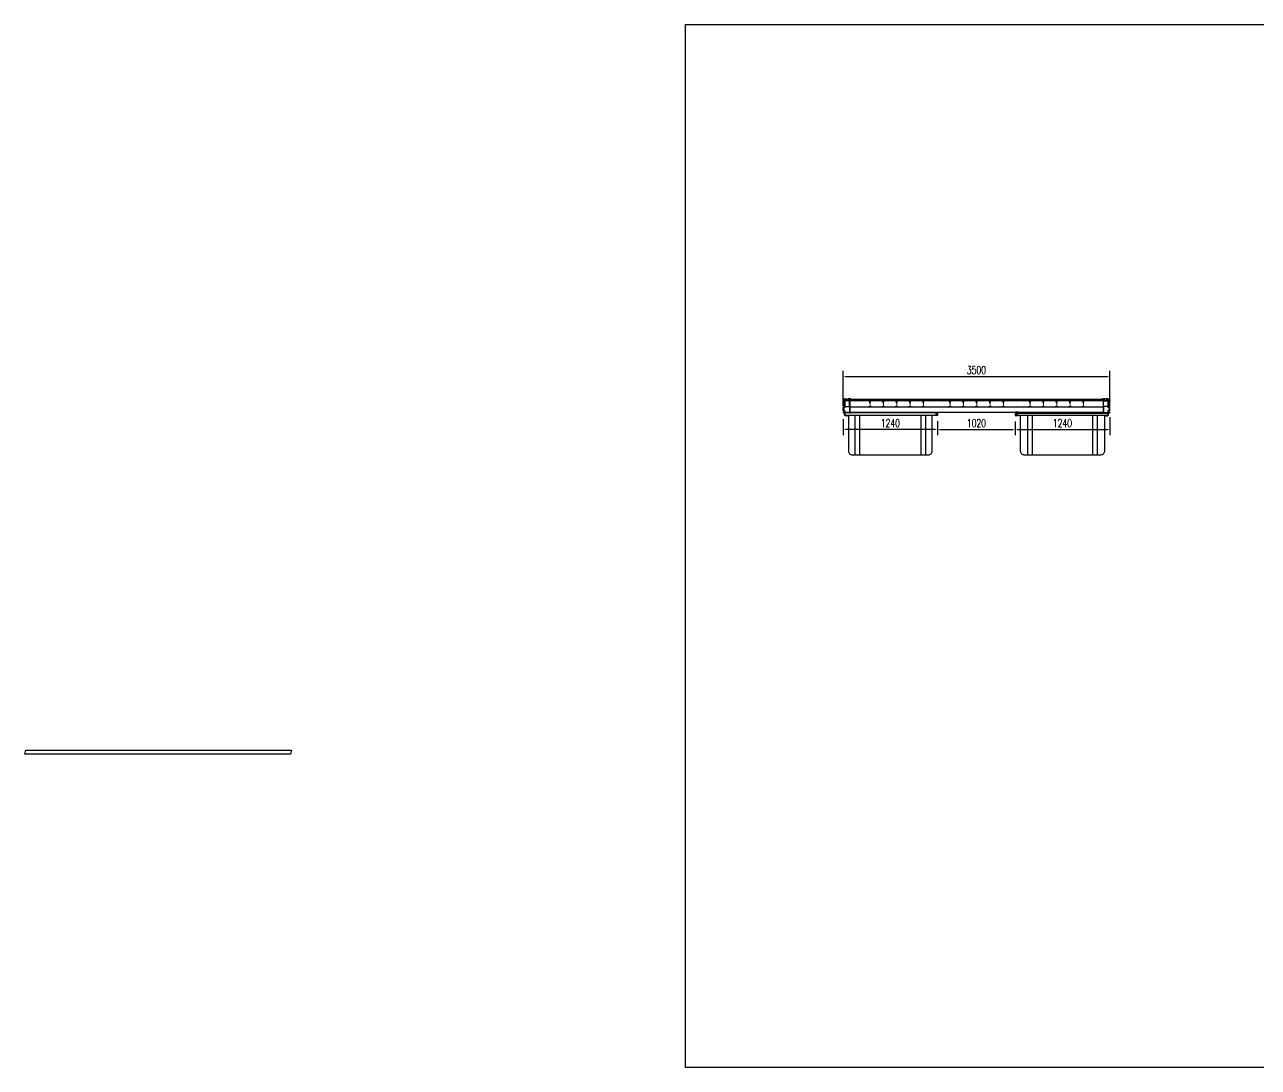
# Model space of a CAD drawing. Header units: millimetres. Extents: x 20612 to 95723, y -26499 to 156976.
# Drawn here: x 44891 to 61081, y -23990 to -10298 of the extents above; entities that cross this region are included whole.
import ezdxf

# ---------------------------------------------------------------- set-up
doc = ezdxf.new("R2010")
doc.units = ezdxf.units.MM
doc.header["$LTSCALE"] = 1000
for name, color, linetype in [('W-STEEL_FRAME钢架', 3, 'Continuous'), ('W-WOOD_FLOOR木地板', 30, 'Continuous'), ('结构', 1, 'Continuous'), ('铝横梁', 220, 'Continuous')]:
    doc.layers.add(name, color=color, linetype=linetype)
doc.layers.add('铝龙骨', color=7, linetype='Continuous', lineweight=9)
doc.styles.add('STANDARD_T3', font='simplex.shx', dxfattribs={"width": 0.7, "bigfont": 'hztxt.shx'})
doc.dimstyles.new('W&&30', dxfattribs={"dimtxt": 105, "dimasz": 30, "dimexe": 75, "dimexo": 90, "dimgap": 30, "dimtad": 1, "dimdec": 0, "dimzin": 0, "dimdsep": 46, "dimtxsty": 'STANDARD_T3', "dimcen": 0.09, "dimclrd": 1, "dimclre": 1, "dimclrt": 7, "dimazin": 2, "dimtfac": 1, "dimtdec": 0, "dimtix": 1, "dimtmove": 2, "dimatfit": 3, "dimfxl": 100, "dimtolj": 1, "dimtzin": 0, "dimarcsym": 0})

# ---------------------------------------------------------------- blocks, each defined once
blk = doc.blocks.new('0102')
at = {"color": 5, "lineweight": -3}
for p, q in [((-1521475, 1202749), (-1521475, 1203269)), ((-1521415, 1202749), (-1521415, 1203269)), ((-1520615, 1203269), (-1520615, 1202749)), ((-1520555, 1203269), (-1520555, 1202749))]:
    blk.add_line(p, q, dxfattribs=at)
at = {"color": 5}
blk.add_lwpolyline([(-1521615, 1203299), (-1521615, 1203269), (-1521565, 1203269), (-1520465, 1203268), (-1520415, 1203269), (-1520415, 1203299)], close=True, dxfattribs=at)
at = {"color": 5, "lineweight": -3}
blk.add_lwpolyline([(-1521565, 1203269), (-1521565, 1202799, 0.414214), (-1521515, 1202749), (-1520515, 1202749, 0.414214), (-1520465, 1202799), (-1520465, 1203269)], format="xyb", dxfattribs=at)
blk = doc.blocks.new('*D317')
at = {"layer": 'Defpoints', "color": 0, "transparency": 16777216}
for p in [(59132, -15361), (57891, -15417), (59132, -15613)]:
    blk.add_point(p, dxfattribs=at)
at = {"layer": 'W-STEEL_FRAME钢架', "color": 1, "lineweight": -2, "transparency": 16777216}
for p, q in [((57891, -15507), (57891, -15688)), ((59132, -15451), (59132, -15688)), ((57921, -15613), (59102, -15613))]:
    blk.add_line(p, q, dxfattribs=at)
at = {"layer": 'W-STEEL_FRAME钢架', "color": 1, "transparency": 16777216}
for points in [[(57921, -15608), (57921, -15618), (57891, -15613)], [(59102, -15608), (59102, -15618), (59132, -15613)]]:
    blk.add_solid(points, dxfattribs=at)
at = {"layer": 'W-STEEL_FRAME钢架', "color": 7, "transparency": 16777216, "insert": (58511, -15531), "char_height": 105, "attachment_point": 5, "style": 'STANDARD_T3'}
blk.add_mtext('\\A1;1240', dxfattribs=at)
blk = doc.blocks.new('*D318')
at = {"layer": 'Defpoints', "color": 0, "transparency": 16777216}
for p in [(55632, -15390), (56872, -15414), (55632, -15613)]:
    blk.add_point(p, dxfattribs=at)
at = {"layer": 'W-STEEL_FRAME钢架', "color": 1, "lineweight": -2, "transparency": 16777216}
for p, q in [((55632, -15480), (55632, -15688)), ((56872, -15504), (56872, -15688)), ((56842, -15613), (55662, -15613))]:
    blk.add_line(p, q, dxfattribs=at)
at = {"layer": 'W-STEEL_FRAME钢架', "color": 1, "transparency": 16777216}
for points in [[(55662, -15608), (55662, -15618), (55632, -15613)], [(56842, -15608), (56842, -15618), (56872, -15613)]]:
    blk.add_solid(points, dxfattribs=at)
at = {"layer": 'W-STEEL_FRAME钢架', "color": 7, "transparency": 16777216, "insert": (56252, -15531), "char_height": 105, "attachment_point": 5, "style": 'STANDARD_T3'}
blk.add_mtext('\\A1;1240', dxfattribs=at)
blk = doc.blocks.new('*D319')
at = {"layer": 'Defpoints', "color": 0, "transparency": 16777216}
for p in [(59132, -14917), (55632, -15394), (59132, -15403)]:
    blk.add_point(p, dxfattribs=at)
at = {"layer": 'W-STEEL_FRAME钢架', "color": 1, "lineweight": -2, "transparency": 16777216}
for p, q in [((55632, -15304), (55632, -14842)), ((59132, -15313), (59132, -14842)), ((55662, -14917), (59102, -14917))]:
    blk.add_line(p, q, dxfattribs=at)
at = {"layer": 'W-STEEL_FRAME钢架', "color": 1, "transparency": 16777216}
for points in [[(55662, -14912), (55662, -14922), (55632, -14917)], [(59102, -14912), (59102, -14922), (59132, -14917)]]:
    blk.add_solid(points, dxfattribs=at)
at = {"layer": 'W-STEEL_FRAME钢架', "color": 7, "transparency": 16777216, "insert": (57382, -14834), "char_height": 105, "attachment_point": 5, "style": 'STANDARD_T3'}
blk.add_mtext('\\A1;3500', dxfattribs=at)
blk = doc.blocks.new('*D320')
at = {"layer": 'Defpoints', "color": 0, "transparency": 16777216}
for p in [(56872, -15431), (57891, -15431), (57891, -15613)]:
    blk.add_point(p, dxfattribs=at)
at = {"layer": 'W-STEEL_FRAME钢架', "color": 1, "lineweight": -2, "transparency": 16777216}
for p, q in [((56872, -15521), (56872, -15688)), ((57891, -15521), (57891, -15688)), ((56902, -15613), (57861, -15613))]:
    blk.add_line(p, q, dxfattribs=at)
at = {"layer": 'W-STEEL_FRAME钢架', "color": 1, "transparency": 16777216}
for points in [[(56902, -15608), (56902, -15618), (56872, -15613)], [(57861, -15608), (57861, -15618), (57891, -15613)]]:
    blk.add_solid(points, dxfattribs=at)
at = {"layer": 'W-STEEL_FRAME钢架', "color": 7, "transparency": 16777216, "insert": (57382, -15531), "char_height": 105, "attachment_point": 5, "style": 'STANDARD_T3'}
blk.add_mtext('\\A1;1020', dxfattribs=at)
blk = doc.blocks.new('$matou$00000085')
at = {"color": 0, "lineweight": 5}
for p, q in [((-17, 36, 0), (-17, 37, 0)), ((-4, 34, 0), (-4, 35, 0)), ((-1, 13, 0), (-3, 13, 0))]:
    blk.add_line(p, q, dxfattribs=at)
at = {"color": 0, "lineweight": 0, "ltscale": 0.5}
blk.add_arc((-2, 17, 0), 4.07, 274.7282, 349.8472, dxfattribs=at)
at = {"layer": '结构', "color": 0, "linetype": 'ByBlock', "lineweight": 0, "ltscale": 0.5}
for p, q in [((-7, 38, 0), (-16, 38, 0)), ((-16, 35, 0), (-8, 35, 0)), ((-7, -34, 0), (-7, 34, 0)), ((-5, 33, 0), (-4, 34, 0)), ((-4, 33, 0), (-5, 33, 0)), ((-5, 31, 0), (-4, 32, 0)), ((-4, 31, 0), (-5, 31, 0)), ((-5, 31, 0), (-4, 31, 0)), ((-4, 31, 0), (-5, 31, 0)), ((-5, 29, 0), (-4, 29, 0)), ((-4, 29, 0), (-5, 29, 0)), ((-5, 27, 0), (-4, 27, 0)), ((-4, 27, 0), (-5, 27, 0)), ((-4, 26, 0), (-5, 25, 0)), ((-5, 25, 0), (-4, 25, 0)), ((-5, 24, 0), (-4, 23, 0)), ((-4, 24, 0), (-5, 24, 0)), ((-5, 22, 0), (-4, 22, 0)), ((-4, 22, 0), (-5, 22, 0)), ((-5, 20, 0), (-4, 20, 0)), ((-4, 20, 0), (-5, 20, 0)), ((-4, 32, 0), (-4, 33, 0)), ((-4, 31, 0), (-4, 29, 0)), ((-4, 31, 0), (-4, 31, 0)), ((-4, 29, 0), (-4, 27, 0)), ((-4, 27, 0), (-4, 26, 0)), ((-4, 25, 0), (-4, 24, 0)), ((-4, 23, 0), (-4, 22, 0)), ((-4, 22, 0), (-4, 20, 0)), ((-4, 20, 0), (-4, 19, 0)), ((-4, -34, 0), (-4, 12, 0)), ((-1, 34, 0), (-1, 35, 0)), ((0, 33, 0), (-1, 34, 0)), ((-1, 33, 0), (0, 33, 0)), ((-1, 32, 0), (-1, 33, 0)), ((0, 31, 0), (-1, 32, 0)), ((-1, 31, 0), (0, 31, 0)), ((-1, 30, 0), (-1, 31, 0)), ((0, 30, 0), (-1, 30, 0)), ((-1, 29, 0), (0, 30, 0)), ((-1, 28, 0), (-1, 29, 0)), ((0, 28, 0), (-1, 28, 0)), ((-1, 28, 0), (0, 28, 0)), ((-1, 26, 0), (-1, 28, 0)), ((0, 26, 0), (-1, 26, 0)), ((-1, 26, 0), (0, 26, 0)), ((-1, 25, 0), (-1, 26, 0)), ((0, 24, 0), (-1, 25, 0)), ((-1, 24, 0), (0, 24, 0)), ((-1, 23, 0), (-1, 24, 0)), ((0, 22, 0), (-1, 23, 0)), ((-1, 22, 0), (0, 22, 0)), ((-1, 22, 0), (-1, 22, 0)), ((-1, 21, 0), (-1, 22, 0)), ((0, 21, 0), (-1, 21, 0)), ((-1, 20, 0), (0, 21, 0)), ((-1, 19, 0), (-1, 20, 0)), ((2, 38, 0), (16, 38, 0)), ((3, 34, 0), (3, 17, 0)), ((16, 35, 0), (4, 35, 0)), ((17, 37, 0), (17, 36, 0)), ((-17, -35, 0), (-8, -35, 0)), ((-17, -38, 0), (-17, -36, 0)), ((17, -38, 0), (-17, -38, 0)), ((-3, -35, 0), (17, -35, 0)), ((17, -36, 0), (17, -38, 0))]:
    blk.add_line(p, q, dxfattribs=at)
for centre, radius, start, end in [((-16, 37, 0), 1, 90, 180), ((-16, 36, 0), 1, 180, 270), ((-8, 34, 0), 1, 0, 90), ((-7, 35, 0), 3, 0, 90.0017), ((-2, 19, 0), 1.75, 180, 0), ((-3, 12, 0), 1, 90, 180), ((2, 35, 0), 3, 89.9983, 180), ((4, 34, 0), 1, 90, 180), ((16, 37, 0), 1, 0, 90), ((16, 36, 0), 1, 270, 360), ((-17, -36, 0), 0.5, 90, 180), ((-17, -38, 0), 0.5, 180, 270), ((-8, -34, 0), 1, 270, 0), ((-3, -34, 0), 1, 180, 270), ((17, -36, 0), 0.5, 0, 90), ((17, -38, 0), 0.5, 270, 0)]:
    blk.add_arc(centre, radius, start, end, dxfattribs=at)

msp = doc.modelspace()

# ---------------------------------------------------------------- hatches: boundary and pattern name
at = {"layer": 'W-WOOD_FLOOR木地板'}
h = msp.add_hatch(dxfattribs=at)
h.set_pattern_fill('木纹01', color=256, scale=50)
h.set_pattern_definition([(360, (-293508.36, 159622.57), (200, 200), [10, -190]), (360, (-293648.36, 159642.57), (200, 200), [20, -180]), (360, (-293518.36, 159652.57), (200, 200), [10, -190]), (360, (-293638.36, 159672.57), (200, 200), [10, -190]), (360, (-293518.36, 159682.57), (200, 200), [10, -190]), (360, (-293628.36, 159692.57), (200, 200), [10, -190]), (360, (-293518.36, 159702.57), (200, 200), [10, -190]), (360, (-293628.36, 159722.57), (200, 200), [10, -110, 10, -70]), (360, (-293628.36, 159742.57), (200, 200), [20, -100, 10, -70]), (360, (-293638.36, 159772.57), (200, 200), [10, -30, 10, -80, 10, -60]), (360, (-293648.36, 159792.57), (200, 200), [10, -40, 20, -130]), (360, (-293518.36, 159802.57), (200, 200), [10, -190]), (360, (-293648.36, 159812.57), (200, 200), [10, -50, 10, -130]), (45, (-293668.36, 159622.57), (5e-14, 200), [28.2842, -254.55851]), (45, (-293498.36, 159622.57), (5e-14, 200), [56.56854, -226.27417]), (45, (-293498.36, 159722.57), (5e-14, 200), [14.142, -268.70071]), (45, (-293668.36, 159742.57), (5e-14, 200), [42.4264, -240.41631]), (45, (-293498.36, 159742.57), (5e-14, 200), [70.71068, -212.13203]), (45, (-293498.36, 159772.57), (5e-14, 200), [42.4264, -240.41631]), (315, (-293538.36, 159792.57), (200, -9e-14), [14.142, -268.70071]), (315, (-293608.36, 159632.57), (200, -9e-14), [28.2842, -254.55851]), (315, (-293598.36, 159712.57), (200, -9e-14), [28.2842, -254.55851]), (315, (-293538.36, 159672.57), (200, -9e-14), [28.2842, -254.55851]), (315, (-293548.36, 159752.57), (200, -9e-14), [28.2842, -254.55851]), (315, (-293538.36, 159772.57), (200, -9e-14), [42.4264, -240.41631]), (315, (-293588.36, 159652.57), (200, -9e-14), [42.4264, -240.41631]), (315, (-293558.36, 159662.57), (200, -9e-14), [42.4264, -240.41631]), (315, (-293588.36, 159732.57), (200, -9e-14), [42.4264, -240.41631]), (315, (-293568.36, 159742.57), (200, -9e-14), [42.4264, -240.41631]), (26.56505, (-293658.36, 159662.57), (200, 8e-08), [22.36068, -424.85292]), (26.56505, (-293508.36, 159652.57), (200, 8e-08), [89.44272, -357.77088]), (26.56505, (-293508.36, 159682.57), (200, 8e-08), [89.44272, -357.77088]), (26.56505, (-293508.36, 159702.57), (200, 8e-08), [89.4428, -134, 44.722, -179.048795]), (26.56505, (-293488.36, 159732.57), (200, 8e-08), [22.36068, -424.85292]), (26.56505, (-293668.36, 159802.57), (200, 8e-08), [22.36068, -424.85292]), (26.56505, (-293508.36, 159802.57), (200, 8e-08), [44.72136, -402.49224]), (333.43495, (-293558.36, 159622.57), (200, -8e-08), [44.72136, -402.49224]), (333.43495, (-293628.36, 159672.57), (200, -8e-08), [44.72136, -402.49224]), (333.43495, (-293628.36, 159642.57), (200, -8e-08), [22.36068, -424.85224]), (333.43495, (-293618.36, 159692.57), (200, -8e-08), [67.08204, -380.13156]), (333.43495, (-293578.36, 159692.57), (200, -8e-08), [44.72136, -402.49224]), (333.43495, (-293558.36, 159702.57), (200, -8e-08), [44.72136, -402.49224]), (333.43495, (-293618.36, 159722.57), (200, -8e-08), [22.36068, -424.85224]), (333.43495, (-293608.36, 159742.57), (200, -8e-08), [22.36068, -424.85224]), (333.43495, (-293528.36, 159782.57), (200, -8e-08), [22.36068, -424.85224]), (333.43495, (-293538.36, 159712.57), (200, -8e-08), [22.36068, -424.85224]), (333.43495, (-293628.36, 159772.57), (200, -8e-08), [67.08204, -380.13156]), (333.43495, (-293638.36, 159792.57), (200, -8e-08), [44.72136, -402.49224]), (333.43495, (-293528.36, 159732.57), (200, -8e-08), [22.36, -201.24, 22.36, -201.253595]), (333.43495, (-293588.36, 159772.57), (200, -8e-08), [44.72136, -402.49224]), (333.43495, (-293578.36, 159792.57), (200, -8e-08), [44.72136, -402.49224]), (333.43495, (-293638.36, 159812.57), (200, -8e-08), [44.72136, -402.49224]), (333.43495, (-293578.36, 159812.57), (200, -8e-08), [44.72136, -402.49224])])
h.paths.add_polyline_path([(55708.78, -15214.16), (55708.78, -15238.16), (58052.44, -15238.16), (58052.44, -15214.16)])

# ---------------------------------------------------------------- linework, layer by layer
at = {"color": 3, "lineweight": -3}
for p, q in [((55667.12, -15210.07), (55667.42, -15209.61)), ((55668.54, -15209.61), (55668.84, -15210.07)), ((55669.13, -15210.07), (55669.43, -15209.61)), ((55671.13, -15210.07), (55671.43, -15209.61)), ((55671.58, -15209.55), (55676.71, -15209.55)), ((55671.58, -15209.55), (55673.41, -15209.55)), ((55682.23, -15212.06), (55682.23, -15216.38)), ((55696.29, -15216.38), (55696.29, -15212.06)), ((55701.81, -15209.55), (55706.94, -15209.55)), ((55715.41, -15210.07), (55715.11, -15209.61)), ((55717.42, -15210.07), (55717.12, -15209.61)), ((55718.01, -15209.61), (55717.71, -15210.07)), ((55719.43, -15210.07), (55719.13, -15209.61)), ((55722.16, -15209.55), (55724.54, -15209.55)), ((59040.9, -15209.55), (59038.52, -15209.55)), ((59043.63, -15210.07), (59043.93, -15209.61)), ((59045.06, -15209.61), (59045.36, -15210.07)), ((59045.64, -15210.07), (59045.94, -15209.61)), ((59047.65, -15210.07), (59047.95, -15209.61)), ((59061.26, -15209.55), (59056.12, -15209.55)), ((59066.78, -15216.38), (59066.78, -15212.06)), ((59080.83, -15212.06), (59080.83, -15216.38)), ((59091.49, -15209.55), (59086.35, -15209.55)), ((59091.49, -15209.55), (59089.65, -15209.55)), ((59091.93, -15210.07), (59091.63, -15209.61)), ((59093.94, -15210.07), (59093.64, -15209.61)), ((59094.52, -15209.61), (59094.22, -15210.07)), ((59095.95, -15210.07), (59095.64, -15209.61)), ((55631.53, -15342.24), (55631.53, -15323.41)), ((55650.61, -15276.73), (55650.61, -15233.65)), ((55656.13, -15234.63), (55668.67, -15234.65)), ((55718.87, -15239.17), (55718.87, -15276.73)), ((55718.87, -15343.41), (55718.87, -15392.77)), ((59044.19, -15239.17), (59044.19, -15276.73)), ((59044.19, -15343.41), (59044.19, -15392.77)), ((59106.94, -15234.63), (59094.39, -15234.65)), ((59112.46, -15276.73), (59112.46, -15233.65)), ((59131.53, -15342.24), (59131.53, -15323.41))]:
    msp.add_line(p, q, dxfattribs=at)
at = {"color": 0}
msp.add_line((55682.23, -15214.22), (55696.29, -15214.22), dxfattribs=at)
at = {"color": 1, "lineweight": -3}
for p, q in [((55718.87, -15314.77), (59044.19, -15314.77)), ((55718.87, -15388.28), (59044.19, -15388.28))]:
    msp.add_line(p, q, dxfattribs=at)
msp.add_lwpolyline([(53562.02, -10297.6), (72922.54, -10297.6), (72922.54, -23990.17), (53562.02, -23990.17)], close=True)
at = {"color": 3, "lineweight": -3}
for points in [[(55651.61, -15209.55, 0.41421356), (55631.53, -15229.63), (55631.53, -15231.22)], [(55651.61, -15213.57), (55651.61, -15213.57), (55667.67, -15213.57, -0.41421356), (55670.68, -15216.58), (55670.68, -15232.64, -0.41451836), (55668.67, -15234.65)], [(55656.35, -15209.55, -0.19891236), (55656.49, -15209.61), (55656.79, -15210.07)], [(55657.08, -15210.07), (55657.38, -15209.61, -0.19891236), (55657.52, -15209.55), (55658.36, -15209.55, -0.19891236), (55658.5, -15209.61), (55658.8, -15210.07)], [(55659.09, -15210.07), (55659.39, -15209.61, -0.19891236), (55659.53, -15209.55), (55660.37, -15209.55, -0.19891236), (55660.51, -15209.61), (55660.81, -15210.07)], [(55661.09, -15210.07), (55661.39, -15209.61, -0.19891236), (55661.54, -15209.55), (55662.37, -15209.55, -0.19891236), (55662.52, -15209.61), (55662.82, -15210.07)], [(55663.1, -15210.07), (55663.4, -15209.61, -0.19891236), (55663.54, -15209.55), (55664.38, -15209.55, -0.19891236), (55664.52, -15209.61), (55664.83, -15210.07)], [(55665.11, -15210.07), (55665.41, -15209.61, -0.19891236), (55665.55, -15209.55), (55666.39, -15209.55, -0.19891236), (55666.53, -15209.61), (55666.83, -15210.07)], [(55667.42, -15209.61, -0.19891236), (55667.56, -15209.55), (55668.4, -15209.55)], [(55669.57, -15209.55), (55670.41, -15209.55, -0.19891236), (55670.55, -15209.61), (55670.85, -15210.07)], [(55688.67, -15234.65), (55675.2, -15234.65, -0.41421356), (55674.2, -15233.65), (55674.2, -15217.58, -0.41421356), (55675.2, -15216.58), (55682.03, -15216.58)], [(55689.84, -15234.65), (55703.31, -15234.65, 0.41421356), (55704.32, -15233.65), (55704.32, -15217.58, 0.41421356), (55703.31, -15216.58), (55696.49, -15216.58)], [(55707.38, -15210.07), (55707.08, -15209.61, 0.19891236), (55706.94, -15209.55), (55705.11, -15209.55)], [(55709.39, -15210.07), (55709.09, -15209.61, 0.19891236), (55708.95, -15209.55), (55708.11, -15209.55, 0.19891236), (55707.97, -15209.61), (55707.67, -15210.07)], [(55718.87, -15239.17, 0.41421356), (55717.87, -15238.16), (55708.83, -15238.16, -0.41421356), (55707.83, -15237.16), (55707.83, -15213.57, -0.41421356), (55708.83, -15212.56)], [(55731.92, -15212.06), (55731.92, -15212.36, -0.41421356), (55731.72, -15212.56), (55708.83, -15212.56)], [(55711.4, -15210.07), (55711.1, -15209.61, 0.19891236), (55710.95, -15209.55), (55710.12, -15209.55, 0.19891236), (55709.98, -15209.61), (55709.67, -15210.07)], [(55713.41, -15210.07), (55713.1, -15209.61, 0.19891236), (55712.96, -15209.55), (55712.12, -15209.55, 0.19891236), (55711.98, -15209.61), (55711.68, -15210.07)], [(55714.97, -15209.55), (55714.13, -15209.55, 0.19891236), (55713.99, -15209.61), (55713.69, -15210.07)], [(55716.98, -15209.55), (55716.14, -15209.55, 0.19891236), (55716, -15209.61), (55715.7, -15210.07)], [(55718.99, -15209.55), (55718.15, -15209.55, 0.19891236), (55718.01, -15209.61)], [(55721.44, -15210.07), (55721.14, -15209.61, 0.19891236), (55720.99, -15209.55), (55720.16, -15209.55, 0.19891236), (55720.01, -15209.61), (55719.71, -15210.07)], [(55722.16, -15209.55, 0.19891236), (55722.02, -15209.61), (55721.72, -15210.07)], [(59031.14, -15212.06), (59031.14, -15212.36, 0.41421356), (59031.34, -15212.56), (59054.23, -15212.56)], [(59040.9, -15209.55, -0.19891236), (59041.04, -15209.61), (59041.34, -15210.07)], [(59041.63, -15210.07), (59041.93, -15209.61, -0.19891236), (59042.07, -15209.55), (59042.91, -15209.55, -0.19891236), (59043.05, -15209.61), (59043.35, -15210.07)], [(59044.08, -15209.55), (59044.91, -15209.55, -0.19891236), (59045.06, -15209.61)], [(59044.19, -15239.17, -0.41421356), (59045.19, -15238.16), (59054.23, -15238.16, 0.41421356), (59055.23, -15237.16), (59055.23, -15213.57, 0.41421356), (59054.23, -15212.56)], [(59046.08, -15209.55), (59046.92, -15209.55, -0.19891236), (59047.06, -15209.61), (59047.36, -15210.07)], [(59048.09, -15209.55), (59048.93, -15209.55, -0.19891236), (59049.07, -15209.61), (59049.37, -15210.07)], [(59049.66, -15210.07), (59049.96, -15209.61, -0.19891236), (59050.1, -15209.55), (59050.94, -15209.55, -0.19891236), (59051.08, -15209.61), (59051.38, -15210.07)], [(59051.66, -15210.07), (59051.97, -15209.61, -0.19891236), (59052.11, -15209.55), (59052.95, -15209.55, -0.19891236), (59053.09, -15209.61), (59053.39, -15210.07)], [(59053.67, -15210.07), (59053.97, -15209.61, -0.19891236), (59054.12, -15209.55), (59054.95, -15209.55, -0.19891236), (59055.1, -15209.61), (59055.4, -15210.07)], [(59055.68, -15210.07), (59055.98, -15209.61, -0.19891236), (59056.12, -15209.55), (59057.96, -15209.55)], [(59073.22, -15234.65), (59059.75, -15234.65, -0.41421356), (59058.75, -15233.65), (59058.75, -15217.58, -0.41421356), (59059.75, -15216.58), (59066.58, -15216.58)], [(59074.39, -15234.65), (59087.86, -15234.65, 0.41421356), (59088.86, -15233.65), (59088.86, -15217.58, 0.41421356), (59087.86, -15216.58), (59081.03, -15216.58)], [(59093.49, -15209.55), (59092.66, -15209.55, 0.19891236), (59092.51, -15209.61), (59092.21, -15210.07)], [(59111.45, -15213.57), (59111.45, -15213.57), (59095.39, -15213.57, 0.41421356), (59092.38, -15216.58), (59092.38, -15232.64, 0.41451836), (59094.39, -15234.65)], [(59095.64, -15209.61, 0.19891236), (59095.5, -15209.55), (59094.66, -15209.55)], [(59097.95, -15210.07), (59097.65, -15209.61, 0.19891236), (59097.51, -15209.55), (59096.67, -15209.55, 0.19891236), (59096.53, -15209.61), (59096.23, -15210.07)], [(59099.96, -15210.07), (59099.66, -15209.61, 0.19891236), (59099.52, -15209.55), (59098.68, -15209.55, 0.19891236), (59098.54, -15209.61), (59098.24, -15210.07)], [(59101.97, -15210.07), (59101.67, -15209.61, 0.19891236), (59101.53, -15209.55), (59100.69, -15209.55, 0.19891236), (59100.55, -15209.61), (59100.24, -15210.07)], [(59103.98, -15210.07), (59103.68, -15209.61, 0.19891236), (59103.53, -15209.55), (59102.7, -15209.55, 0.19891236), (59102.55, -15209.61), (59102.25, -15210.07)], [(59105.98, -15210.07), (59105.68, -15209.61, 0.19891236), (59105.54, -15209.55), (59104.7, -15209.55, 0.19891236), (59104.56, -15209.61), (59104.26, -15210.07)], [(59106.71, -15209.55, 0.19891236), (59106.57, -15209.61), (59106.27, -15210.07)], [(59111.45, -15209.55, -0.41421356), (59131.53, -15229.63), (59131.53, -15231.22)], [(55631.53, -15342.24, 0.19891237), (55631.59, -15342.38), (55631.89, -15342.68, -0.41421356), (55631.89, -15342.97), (55631.59, -15343.27, 0.19891237), (55631.53, -15343.41)], [(55631.53, -15368.17, 0.41421356), (55634.04, -15370.68), (55635.35, -15370.68, 0.41421356), (55635.55, -15370.48)], [(55635.55, -15370.48), (55635.55, -15363.66, -0.41421356), (55636.55, -15362.65), (55649.6, -15362.65, -0.41421356), (55650.6, -15363.66), (55650.6, -15377.13, 0.19891237), (55650.66, -15377.27), (55650.96, -15377.57, -0.41421356), (55650.96, -15377.85), (55650.66, -15378.15, 0.19891237), (55650.6, -15378.3), (55650.6, -15391.77, -0.41421356), (55649.6, -15392.77), (55636.55, -15392.77, -0.41421356), (55635.55, -15391.77), (55635.55, -15384.94)], [(55635.58, -15228.58), (55635.58, -15228.58), (55652.11, -15228.58, -0.41421356), (55654.12, -15230.59), (55654.12, -15232.63, 0.41390883), (55656.13, -15234.63)], [(55638.18, -15313.96, -0.40353532), (55639.35, -15314.79), (55640.69, -15322.17, 0.36248853), (55641.68, -15323), (55648.6, -15323, 0.41421356), (55650.61, -15320.99), (55650.61, -15277.9)], [(55648.6, -15231.64), (55641.68, -15231.64, 0.36248853), (55640.69, -15232.46), (55639.35, -15239.85)], [(55650.61, -15276.73, 0.19891237), (55650.66, -15276.87), (55650.97, -15277.17, -0.41421356), (55650.97, -15277.46), (55650.66, -15277.76, 0.19891237), (55650.61, -15277.9)], [(55689.84, -15234.65, 0.19891237), (55689.7, -15234.71), (55689.4, -15235.01, -0.41421356), (55689.12, -15235.01), (55688.81, -15234.71, 0.19891237), (55688.67, -15234.65)], [(55718.87, -15314.77), (55718.87, -15392.77, 2.41421356), (55719.38, -15393.27), (55730.92, -15393.27, -0.41421356), (55731.92, -15394.28), (55731.92, -15395.28, -0.41421356), (55730.92, -15396.28)], [(55718.81, -15276.87), (55718.51, -15277.17, 0.41421356), (55718.51, -15277.46), (55718.81, -15277.76, -0.19891237), (55718.87, -15277.9), (55718.87, -15277.9), (55718.87, -15342.24)], [(55718.81, -15342.38), (55718.51, -15342.68, 0.41421356), (55718.51, -15342.97), (55718.81, -15343.27)], [(59044.19, -15314.77), (59044.19, -15392.77, -2.41421356), (59043.69, -15393.27), (59032.14, -15393.27, 0.41421356), (59031.14, -15394.28), (59031.14, -15395.28, 0.41421356), (59032.14, -15396.28)], [(59044.25, -15276.87), (59044.55, -15277.17, -0.41421356), (59044.55, -15277.46), (59044.25, -15277.76, 0.19891237), (59044.19, -15277.9), (59044.19, -15277.9), (59044.19, -15342.24)], [(59044.25, -15342.38), (59044.55, -15342.68, -0.41421356), (59044.55, -15342.97), (59044.25, -15343.27)], [(59073.22, -15234.65, -0.19891237), (59073.36, -15234.71), (59073.66, -15235.01, 0.41421356), (59073.95, -15235.01), (59074.25, -15234.71, -0.19891237), (59074.39, -15234.65)], [(59127.48, -15228.58), (59127.48, -15228.58), (59110.95, -15228.58, 0.41421356), (59108.94, -15230.59), (59108.94, -15232.63, -0.41390883), (59106.94, -15234.63)], [(59112.46, -15276.73, -0.19891237), (59112.4, -15276.87), (59112.1, -15277.17, 0.41421356), (59112.1, -15277.46), (59112.4, -15277.76, -0.19891237), (59112.46, -15277.9)], [(59127.52, -15370.48), (59127.52, -15363.66, 0.41421356), (59126.51, -15362.65), (59113.46, -15362.65, 0.41421356), (59112.46, -15363.66), (59112.46, -15377.13, -0.19891237), (59112.4, -15377.27), (59112.1, -15377.57, 0.41421356), (59112.1, -15377.85), (59112.4, -15378.15, -0.19891237), (59112.46, -15378.3), (59112.46, -15391.77, 0.41421356), (59113.46, -15392.77), (59126.51, -15392.77, 0.41421356), (59127.52, -15391.77), (59127.52, -15384.94)], [(59124.88, -15313.96, 0.40353532), (59123.72, -15314.79), (59122.37, -15322.17, -0.36248853), (59121.39, -15323), (59114.46, -15323, -0.41421356), (59112.46, -15320.99), (59112.46, -15277.9)], [(59114.46, -15231.64), (59121.39, -15231.64, -0.36248853), (59122.37, -15232.46), (59123.72, -15239.85)], [(59131.53, -15368.17, -0.41421356), (59129.02, -15370.68), (59127.72, -15370.68, -0.41421356), (59127.52, -15370.48)], [(59131.53, -15342.24, -0.19891237), (59131.47, -15342.38), (59131.17, -15342.68, 0.41421356), (59131.17, -15342.97), (59131.47, -15343.27, -0.19891237), (59131.53, -15343.41)], [(55631.53, -15390.26), (55631.53, -15394.28, 0.41421356), (55633.54, -15396.28)], [(55662.65, -15432.42, -0.41421356), (55650.6, -15420.38), (55650.6, -15398.29, 0.41421356), (55648.59, -15396.28), (55633.54, -15396.28)], [(55635.55, -15384.94, 0.41421356), (55635.35, -15384.74), (55634.04, -15384.74)], [(55730.92, -15396.28), (55655.62, -15396.28, 0.41421356), (55653.61, -15398.29), (55653.61, -15420.38, 0.41421356), (55662.65, -15429.41)], [(55679.27, -15432.37), (55679.57, -15432.06, -0.41421356), (55679.86, -15432.06), (55680.16, -15432.37, 0.19891237), (55680.3, -15432.42), (55688.75, -15432.42, 0.41421356), (55689.76, -15431.42), (55689.76, -15430.42, 0.41421356), (55688.75, -15429.41), (55662.65, -15429.41)], [(55679.27, -15432.37, -0.19891237), (55679.13, -15432.42), (55662.65, -15432.42)], [(59032.14, -15396.28), (59107.44, -15396.28, -0.41421356), (59109.45, -15398.29), (59109.45, -15420.38, -0.41421356), (59100.41, -15429.41)], [(59083.79, -15432.37), (59083.49, -15432.06, 0.41421356), (59083.21, -15432.06), (59082.91, -15432.37, -0.19891237), (59082.76, -15432.42), (59074.31, -15432.42, -0.41421356), (59073.31, -15431.42), (59073.31, -15430.42, -0.41421356), (59074.31, -15429.41), (59100.41, -15429.41)], [(59083.79, -15432.37, 0.19891237), (59083.93, -15432.42), (59100.41, -15432.42)], [(59100.41, -15432.42, 0.41421356), (59112.46, -15420.38), (59112.46, -15398.29, -0.41421356), (59114.47, -15396.28), (59129.52, -15396.28)], [(59127.52, -15384.94, -0.41421356), (59127.72, -15384.74), (59129.02, -15384.74)], [(59131.53, -15390.26), (59131.53, -15394.28, -0.41421356), (59129.52, -15396.28)]]:
    msp.add_lwpolyline(points, format="xyb", dxfattribs=at)
for points in [[(55651.61, -15209.55), (55656.35, -15209.55), (55653.98, -15209.55)], [(59111.45, -15209.55), (59106.71, -15209.55), (59109.09, -15209.55)], [(55631.53, -15368.17), (55631.53, -15357.72), (55631.53, -15343.41)], [(59131.53, -15368.17), (59131.53, -15357.72), (59131.53, -15343.41)]]:
    msp.add_lwpolyline(points, dxfattribs=at)
for points in [[(55715.36, -15389.76, -0.41421356), (55712.35, -15392.77), (55657.13, -15392.77, -0.41421356), (55654.12, -15389.76), (55654.12, -15362.15, 0.41421356), (55651.1, -15359.14), (55638.06, -15359.14, -0.41421356), (55635.04, -15356.13), (55635.04, -15330.53, -0.41421356), (55638.06, -15327.51), (55651.11, -15327.51, 0.41421356), (55654.12, -15324.5), (55654.12, -15314.96, -0.41421356), (55656.13, -15312.96), (55712.35, -15312.96, -0.41421356), (55715.36, -15315.97)], [(55707.33, -15241.68, -0.35639396), (55704.38, -15239.27, 0.35639396), (55702.41, -15237.66), (55657.13, -15237.66, 0.41421356), (55654.12, -15240.67), (55654.12, -15307.94, 0.41421356), (55656.13, -15309.94), (55712.35, -15309.94, 0.41421356), (55715.36, -15306.93), (55715.36, -15244.69, 0.41421356), (55712.35, -15241.68)], [(59055.73, -15241.68, 0.35639396), (59058.68, -15239.27, -0.35639396), (59060.65, -15237.66), (59105.93, -15237.66, -0.41421356), (59108.94, -15240.67), (59108.94, -15307.94, -0.41421356), (59106.93, -15309.94), (59050.71, -15309.94, -0.41421356), (59047.7, -15306.93), (59047.7, -15244.69, -0.41421356), (59050.71, -15241.68)], [(59047.7, -15389.76, 0.41421356), (59050.71, -15392.77), (59105.93, -15392.77, 0.41421356), (59108.95, -15389.76), (59108.95, -15362.15, -0.41421356), (59111.96, -15359.14), (59125.01, -15359.14, 0.41421356), (59128.02, -15356.13), (59128.02, -15330.53, 0.41421356), (59125.01, -15327.51), (59111.95, -15327.51, -0.41421356), (59108.94, -15324.5), (59108.94, -15314.96, 0.41421356), (59106.93, -15312.96), (59050.71, -15312.96, 0.41421356), (59047.7, -15315.97)]]:
    msp.add_lwpolyline(points, format="xyb", close=True, dxfattribs=at)
at = {"color": 4}
for points in [[(56871.6, -15388.28), (56871.6, -15431.28), (56831.6, -15431.28), (56831.6, -15427.28), (56867.6, -15427.28), (56867.6, -15392.28), (56831.6, -15392.28), (56831.6, -15388.28)], [(57891.44, -15388.28), (57891.44, -15431.28), (57931.44, -15431.28), (57931.44, -15427.28), (57895.44, -15427.28), (57895.44, -15392.28), (57931.44, -15392.28), (57931.44, -15388.28)]]:
    msp.add_lwpolyline(points, close=True, dxfattribs=at)
at = {"color": 3, "lineweight": -3}
for centre, radius, start, end in [((55651.56, -15229.57), 16.01, 89.816569, 176.447209), ((55656.94, -15209.93), 0.201, 225, 315), ((55658.94, -15209.93), 0.201, 225, 315), ((55660.95, -15209.93), 0.201, 225, 315), ((55662.96, -15209.93), 0.201, 225, 315), ((55664.97, -15209.93), 0.201, 225, 315), ((55666.98, -15209.93), 0.201, 225, 315), ((55668.4, -15209.75), 0.201, 45.000001, 90), ((55668.98, -15209.93), 0.201, 225, 315), ((55669.57, -15209.75), 0.201, 90, 134.999998), ((55670.99, -15209.93), 0.201, 225, 315), ((55671.58, -15209.75), 0.201, 90, 134.999998), ((55677.03, -15216.17), 6.62, 38.304663, 92.807428), ((55682.03, -15216.38), 0.201, 270, 0.274109), ((55701.48, -15216.17), 6.62, 87.192572, 141.695337), ((55696.49, -15216.38), 0.201, 180, 270), ((55707.52, -15209.93), 0.201, 225, 315), ((55709.53, -15209.93), 0.201, 225, 315), ((55711.54, -15209.93), 0.201, 225, 315), ((55713.55, -15209.93), 0.201, 225, 315), ((55714.97, -15209.75), 0.201, 45.000002, 90), ((55715.56, -15209.93), 0.201, 225, 315), ((55716.98, -15209.75), 0.201, 45.000002, 90), ((55717.56, -15209.93), 0.201, 225, 315), ((55718.99, -15209.75), 0.201, 45.000002, 90), ((55719.57, -15209.93), 0.201, 225, 315), ((55721.58, -15209.93), 0.201, 225, 315), ((55723.97, -15223.36), 13.82, 54.839429, 92.381491), ((59039.1, -15223.36), 13.82, 87.618509, 125.160571), ((59041.48, -15209.93), 0.201, 225, 315), ((59043.49, -15209.93), 0.201, 225, 315), ((59044.08, -15209.75), 0.201, 90, 134.999998), ((59045.5, -15209.93), 0.201, 225, 315), ((59046.08, -15209.75), 0.201, 90, 134.999998), ((59047.51, -15209.93), 0.201, 225, 315), ((59048.09, -15209.75), 0.201, 90, 134.999998), ((59049.51, -15209.93), 0.201, 225, 315), ((59051.52, -15209.93), 0.201, 225, 315), ((59053.53, -15209.93), 0.201, 225, 315), ((59055.54, -15209.93), 0.201, 225, 315), ((59061.58, -15216.17), 6.62, 38.304663, 92.807428), ((59066.58, -15216.38), 0.201, 270, 360), ((59086.03, -15216.17), 6.62, 87.192572, 141.695337), ((59081.03, -15216.38), 0.201, 179.725891, 270), ((59091.49, -15209.75), 0.201, 45.000002, 90), ((59092.07, -15209.93), 0.201, 225, 315), ((59093.49, -15209.75), 0.201, 45.000002, 90), ((59094.08, -15209.93), 0.201, 225, 315), ((59094.66, -15209.75), 0.201, 90, 134.999999), ((59096.09, -15209.93), 0.201, 225, 315), ((59098.09, -15209.93), 0.201, 225, 315), ((59100.1, -15209.93), 0.201, 225, 315), ((59102.11, -15209.93), 0.201, 225, 315), ((59104.12, -15209.93), 0.201, 225, 315), ((59106.13, -15209.93), 0.201, 225, 315), ((59111.5, -15229.57), 16.01, 3.552791, 90.183431), ((55641.41, -15231.27), 9.88, 179.709357, 251.986104), ((55641.64, -15323.46), 10.11, 110.042211, 179.705479), ((55638.36, -15239.67), 1, 270, 349.7), ((55648.6, -15233.65), 2.01, 0, 90), ((55718.67, -15276.73), 0.201, 315, 0), ((55718.67, -15342.24), 0.201, 315, 0), ((55718.67, -15343.41), 0.201, 360, 45), ((59044.39, -15276.73), 0.201, 180, 225), ((59044.39, -15342.24), 0.201, 180, 225), ((59044.39, -15343.41), 0.201, 135, 180), ((59114.46, -15233.65), 2.01, 90, 180), ((59124.7, -15239.67), 1, 190.3, 270), ((59121.65, -15231.27), 9.88, 288.013896, 0.290643), ((59121.42, -15323.46), 10.11, 0.294521, 69.957789), ((55638.15, -15389.94), 6.62, 128.304663, 182.807428), ((59124.92, -15389.94), 6.62, 357.192572, 51.695337)]:
    msp.add_arc(centre, radius, start, end, dxfattribs=at)
at = {"layer": 'W-WOOD_FLOOR木地板'}
msp.add_lwpolyline([(55708.78, -15214.16), (59052.44, -15214.16), (59052.44, -15238.16), (55708.78, -15238.16)], close=True, dxfattribs=at)
at = {"layer": '铝横梁'}
msp.add_lwpolyline([(44890.78, -19875.66), (44906.53, -19825.66), (48393.65, -19825.66), (48377.9, -19875.66)], close=True, dxfattribs=at)

# ---------------------------------------------------------------- block references
at = {"color": 0}
msp.add_blockref('0102', (1577266.46, -1218695.83), dxfattribs=at)
at = {"color": 0, "xscale": -1}
msp.add_blockref('0102', (-1462503.4, -1218697.91), dxfattribs=at)
at = {"layer": '铝龙骨', "yscale": -1, "rotation": 180}
for p in [(55981.54, -15276.77, 0), (56331.54, -15276.77, 0), (56681.54, -15276.77, 0), (57031.54, -15276.77, 0), (57381.54, -15276.77, 0), (57731.54, -15276.77, 0), (58081.54, -15276.77, 0), (58431.54, -15276.77, 0), (58781.54, -15276.77, 0)]:
    msp.add_blockref('$matou$00000085', p, dxfattribs=at)
at = {"layer": '铝龙骨', "color": 2, "yscale": -1, "rotation": 180}
for p in [(56156.54, -15276.77, 0), (56506.54, -15276.77, 0), (57206.54, -15276.77, 0), (57556.54, -15276.77, 0), (58256.54, -15276.77, 0), (58606.54, -15276.77, 0)]:
    msp.add_blockref('$matou$00000085', p, dxfattribs=at)

# ---------------------------------------------------------------- dimensions: what is measured, and where the dimension line sits
at = {"layer": 'W-STEEL_FRAME钢架'}
for base, p1, p2, picture, middle in [((59131.53, -14916.71), (55631.53, -15394.33), (59131.53, -15402.53), '*D319', (57381.53, -14834.21)), ((55631.53, -15613.4), (56871.6, -15414.27), (55631.53, -15390.26), '*D318', (56251.57, -15530.9))]:
    dim = msp.add_linear_dim(base=base, p1=p1, p2=p2, angle=180, dimstyle='W&&30', dxfattribs=at)
    dim.commit()
    dim.dimension.update_dxf_attribs({"geometry": picture, "text_midpoint": middle})
for base, p1, p2, picture, middle in [((59131.53, -15613.4), (57891.44, -15417.25), (59131.53, -15360.68), '*D317', (58511.49, -15530.9)), ((57891.44, -15613.4), (56871.6, -15431.28), (57891.44, -15431.28), '*D320', (57381.52, -15530.9))]:
    dim = msp.add_linear_dim(base=base, p1=p1, p2=p2, dimstyle='W&&30', dxfattribs=at)
    dim.commit()
    dim.dimension.update_dxf_attribs({"geometry": picture, "text_midpoint": middle})

doc.saveas('drawing.dxf')
